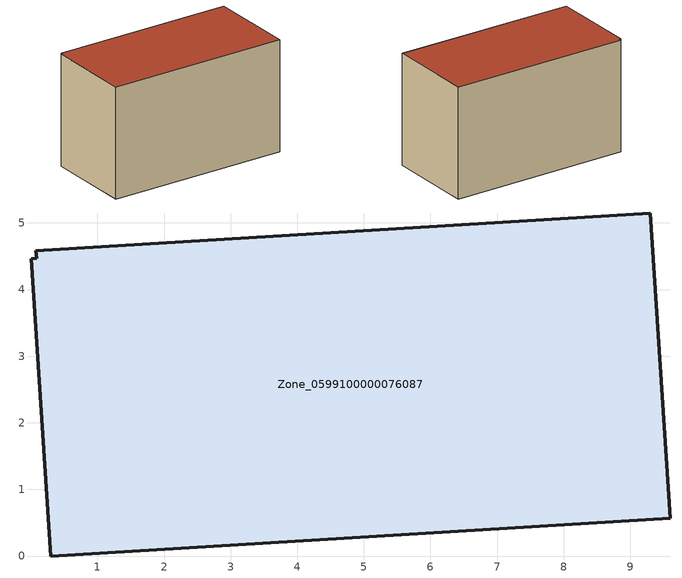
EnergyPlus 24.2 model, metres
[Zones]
Zone_0599100000076087
 floor ground (C_G): 9.6,0.57 0.3,0 0.01,4.46 0.09,4.47 0.07,4.58 9.3,5.15 z0
 wall outside (C_F): 9.6,0.57 9.3,5.15 0.07,4.58 0.09,4.47 0.01,4.46 0.3,0 9.6,0.57 z0:5.75
 roof outside (C_R): 0.3,0 9.6,0.57 9.3,5.15 0.07,4.58 0.09,4.47 0.01,4.46 z5.75
[BUILDING]
Pand.0599100000076087: North Axis=0; Terrain=City; Loads Convergence Tolerance Value=0.04; Temperature Convergence Tolerance Value=0.4; Solar Distribution=FullExterior; Maximum Number of Warmup Days=25; Minimum Number of Warmup Days=1
[Site:Location]
Rotterdam.The.Hague.AP_ZH_NLD Design_Conditions: Latitude=51.96; Longitude=4.45; Time Zone=1; Elevation=-4.5
[SITE:GROUNDTEMPERATURE:BUILDINGSURFACE]
18, 18, 18, 18, 18, 18, 18, 18, 18, 18, 18, 18
[MATERIAL] Thermal Absorptance=0.9; Solar Absorptance=0.7; Visible Absorptance=0.7
Name | Roughness | Thickness | Conductivity | Density | Specific Heat
G.TI.1946-1964 | MediumSmooth | 0.15 | 1 | 540 | 1210
F.TI.1946-1964 | Rough | 0.3 | 0.857143 | 1920 | 840
R.TI.1946-1964 | MediumRough | 0.2 | 0.277778 | 1500 | 1000
[CONSTRUCTION]
C_G: G.TI.1946-1964
C_F: F.TI.1946-1964
C_R: R.TI.1946-1964
[ZONE]
Zone_0599100000076087: Type=1; Multiplier=1; Ceiling Height=Autocalculate; Volume=Autocalculate; Floor Area=autocalculate; Part of Total Floor Area=Yes
[ZONEINFILTRATION:DESIGNFLOWRATE]
Infil_Zone_0599100000076087: Zone or ZoneList or Space or SpaceList=Zone_0599100000076087; Schedule=AlwaysOn; Design Flow Rate Calculation Method=Flow/Area; Flow Rate per Floor Area=0.003; Constant Term Coefficient=1; Temperature Term Coefficient=0; Velocity Term Coefficient=0; Velocity Squared Term Coefficient=0
[HVACTEMPLATE:ZONE:IDEALLOADSAIRSYSTEM]
Zone_0599100000076087: Maximum Heating Supply Air Temperature=50; Minimum Cooling Supply Air Temperature=13; Maximum Heating Supply Air Humidity Ratio=0.0156; Minimum Cooling Supply Air Humidity Ratio=0.0077; Heating Limit=NoLimit; Cooling Limit=NoLimit; Dehumidification Control Type=ConstantSensibleHeatRatio; Cooling Sensible Heat Ratio=0.7; Dehumidification Setpoint=60; Humidification Control Type=None; Humidification Setpoint=30; Outdoor Air Method=None; Outdoor Air Flow Rate per Person=0.00944; Outdoor Air Flow Rate per Zone Floor Area=0; Outdoor Air Flow Rate per Zone=0; Demand Controlled Ventilation Type=None; Outdoor Air Economizer Type=NoEconomizer; Heat Recovery Type=None; Sensible Heat Recovery Effectiveness=0.7; Latent Heat Recovery Effectiveness=0.65
[ZONECONTROL:THERMOSTAT]
ThermostatControl_Zone_0599100000076087: Zone or ZoneList=Zone_0599100000076087; Control Type Schedule=DualSetpointControlType; Control 1=Thermostat_Zone_0599100000076087; Temperature Difference Between Cutout And Setpoint=0
[THERMOSTATSETPOINT:DUALSETPOINT]
Thermostat_Zone_0599100000076087: Heating Setpoint Temperature Schedule=HeatingSetpoint_Zone_0599100000076087; Cooling Setpoint Temperature Schedule=CoolingSetpoint_Zone_0599100000076087
[SCHEDULE:COMPACT]
HeatingSetpoint_Zone_0599100000076087: Through: 12/31, For: AllDays, Until: 24:00, 21
CoolingSetpoint_Zone_0599100000076087: Through: 12/31, For: AllDays, Until: 24:00, 24
DualSetpointControlType: Through: 12/31, For: AllDays, Until: 24:00, 4
AlwaysOn: Through: 12/31, For: AllDays, Until: 24:00, 1
